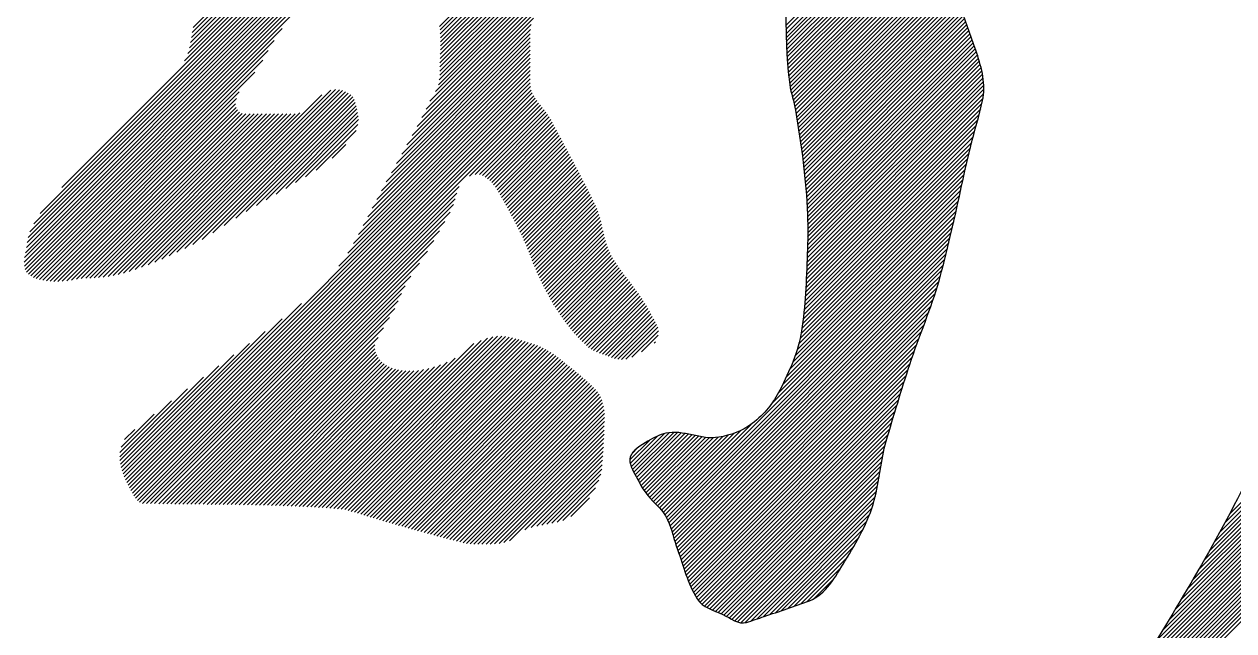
# Model space of a CAD drawing. Header units: inches. Extents: x 985 to 11353, y 526 to 2181.
# Drawn here: x 5997.981 to 6000.462, y 1167.242 to 1168.485 of the extents above; entities that cross this region are included whole.
import ezdxf

# ---------------------------------------------------------------- set-up
doc = ezdxf.new("R2010")
doc.units = ezdxf.units.IN
doc.header["$MEASUREMENT"] = 0
doc.layers.add('CABLE ROUTE FOR TOTAL PLANE-EMBED 2_DWG$0$SILICAGEL BORDER', color=7, linetype='Continuous')
doc.layers.add('ONDOCS', color=7, linetype='Continuous', lineweight=0)

# ---------------------------------------------------------------- blocks, each defined once
blk = doc.blocks.new('240A1')
at = {"layer": 'ONDOCS', "color": 7, "linetype": 'Continuous', "lineweight": -3, "ltscale": 100}
for p, q in [((1046103.0784, 286300.2207), (1046103.3823, 286300.5246)), ((1046103.0756, 286300.2045), (1046103.3823, 286300.5112)), ((1046103.0766, 286300.2099), (1046103.3823, 286300.5156)), ((1046103.0775, 286300.2154), (1046103.3823, 286300.5201)), ((1046103.069, 286300.1844), (1046103.3823, 286300.4978)), ((1046103.0726, 286300.1926), (1046103.3823, 286300.5023)), ((1046103.0744, 286300.1988), (1046103.3823, 286300.5067)), ((1046102.9043, 286300.0063), (1046103.3824, 286300.4845)), ((1046102.9112, 286300.0177), (1046103.3824, 286300.4889)), ((1046102.9348, 286300.0459), (1046103.3824, 286300.4934)), ((1046102.8971, 286299.9858), (1046103.3825, 286300.4712)), ((1046102.8981, 286299.9912), (1046103.3825, 286300.4756)), ((1046102.9, 286299.9976), (1046103.3824, 286300.4801)), ((1046102.8941, 286299.9694), (1046103.3827, 286300.458)), ((1046102.895, 286299.9747), (1046103.3827, 286300.4624)), ((1046102.8961, 286299.9803), (1046103.3826, 286300.4668)), ((1046103.3479, 286300.222), (1046103.5661, 286300.4403)), ((1046103.3485, 286300.2182), (1046103.5666, 286300.4363)), ((1046103.3488, 286300.214), (1046103.5665, 286300.4317)), ((1046103.3489, 286300.2097), (1046103.5651, 286300.4259)), ((1046103.349, 286300.2053), (1046103.5625, 286300.4188)), ((1046103.349, 286300.2008), (1046103.5596, 286300.4114)), ((1046103.3488, 286300.1917), (1046103.553, 286300.3959)), ((1046103.3489, 286300.1963), (1046103.5565, 286300.4038)), ((1046103.7268, 286300.2229), (1046103.905, 286300.4012)), ((1046103.7268, 286300.2185), (1046103.9054, 286300.3971)), ((1046103.7269, 286300.2141), (1046103.9057, 286300.3929)), ((1046103.3484, 286300.1823), (1046103.5448, 286300.3787)), ((1046103.3486, 286300.187), (1046103.5492, 286300.3876)), ((1046103.727, 286300.2097), (1046103.9061, 286300.3888)), ((1046103.7271, 286300.2054), (1046103.9064, 286300.3847)), ((1046103.7273, 286300.2011), (1046103.9067, 286300.3805)), ((1046103.3483, 286300.1778), (1046103.5397, 286300.3692)), ((1046103.7275, 286300.1968), (1046103.9071, 286300.3764)), ((1046103.7277, 286300.1926), (1046103.9074, 286300.3723)), ((1046103.7279, 286300.1883), (1046103.9078, 286300.3682)), ((1046103.3483, 286300.1733), (1046103.5337, 286300.3587)), ((1046103.7282, 286300.1842), (1046103.9081, 286300.364)), ((1046103.7285, 286300.18), (1046103.9084, 286300.3599)), ((1046103.7289, 286300.1759), (1046103.9088, 286300.3558)), ((1046103.7293, 286300.1718), (1046103.9091, 286300.3517)), ((1046103.3481, 286300.1687), (1046103.5269, 286300.3475)), ((1046103.7297, 286300.1678), (1046103.9095, 286300.3475)), ((1046103.7302, 286300.1638), (1046103.9098, 286300.3434)), ((1046103.7307, 286300.1598), (1046103.9102, 286300.3393)), ((1046103.3477, 286300.1638), (1046103.5197, 286300.3357)), ((1046103.7313, 286300.1559), (1046103.9105, 286300.3351)), ((1046103.732, 286300.1522), (1046103.9108, 286300.331)), ((1046103.7329, 286300.1486), (1046103.9112, 286300.3269)), ((1046102.8937, 286299.9645), (1046103.2509, 286300.3217)), ((1046103.3467, 286300.1583), (1046103.5118, 286300.3234)), ((1046103.7339, 286300.1451), (1046103.9115, 286300.3228)), ((1046103.7348, 286300.1416), (1046103.9119, 286300.3186)), ((1046103.7357, 286300.138), (1046103.9122, 286300.3145)), ((1046102.8939, 286299.9602), (1046103.2341, 286300.3004)), ((1046103.3437, 286300.1508), (1046103.5031, 286300.3102)), ((1046103.7366, 286300.1344), (1046103.9125, 286300.3104)), ((1046103.7373, 286300.1307), (1046103.9129, 286300.3063)), ((1046103.7379, 286300.1268), (1046103.9132, 286300.3021)), ((1046103.3375, 286300.1402), (1046103.4931, 286300.2957)), ((1046103.7385, 286300.123), (1046103.9136, 286300.298)), ((1046103.7392, 286300.1191), (1046103.9139, 286300.2939)), ((1046103.7398, 286300.1152), (1046103.9143, 286300.2897)), ((1046103.7404, 286300.1114), (1046103.9146, 286300.2856)), ((1046102.8947, 286299.9565), (1046103.2205, 286300.2824)), ((1046103.3333, 286300.1315), (1046103.475, 286300.2732)), ((1046103.7409, 286300.1075), (1046103.9149, 286300.2815)), ((1046103.7415, 286300.1036), (1046103.9153, 286300.2774)), ((1046103.7421, 286300.0997), (1046103.9156, 286300.2732)), ((1046102.8962, 286299.9536), (1046103.2086, 286300.266)), ((1046103.3287, 286300.1225), (1046103.4663, 286300.26)), ((1046103.7427, 286300.0958), (1046103.916, 286300.2691)), ((1046103.7432, 286300.0919), (1046103.9163, 286300.265)), ((1046103.7438, 286300.088), (1046103.9166, 286300.2609)), ((1046102.8984, 286299.9513), (1046103.1973, 286300.2502)), ((1046103.3234, 286300.1127), (1046103.4612, 286300.2505)), ((1046103.7443, 286300.084), (1046103.917, 286300.2567)), ((1046103.7448, 286300.0801), (1046103.9173, 286300.2526)), ((1046103.7453, 286300.0761), (1046103.9177, 286300.2485)), ((1046102.9009, 286299.9493), (1046103.1863, 286300.2348)), ((1046103.3179, 286300.1027), (1046103.4558, 286300.2406)), ((1046103.7458, 286300.0721), (1046103.918, 286300.2443)), ((1046103.7463, 286300.0681), (1046103.9188, 286300.2406)), ((1046103.7467, 286300.0641), (1046103.9199, 286300.2373)), ((1046103.7472, 286300.0601), (1046103.9211, 286300.234)), ((1046102.9038, 286299.9477), (1046103.1759, 286300.2199)), ((1046103.3066, 286300.0825), (1046103.4482, 286300.2241)), ((1046103.3123, 286300.0926), (1046103.4508, 286300.2312)), ((1046103.7476, 286300.056), (1046103.9222, 286300.2307)), ((1046103.748, 286300.052), (1046103.9234, 286300.2274)), ((1046103.7483, 286300.0479), (1046103.9245, 286300.2241)), ((1046103.7487, 286300.0437), (1046103.9257, 286300.2207)), ((1046104.1956, 286299.6593), (1046104.7582, 286300.2219)), ((1046104.2011, 286299.6693), (1046104.7539, 286300.222)), ((1046104.2064, 286299.679), (1046104.7496, 286300.2221)), ((1046104.2116, 286299.6886), (1046104.7452, 286300.2223)), ((1046102.907, 286299.9465), (1046103.167, 286300.2065)), ((1046103.2897, 286300.0522), (1046103.4472, 286300.2096)), ((1046103.2953, 286300.0622), (1046103.4472, 286300.2141)), ((1046103.3009, 286300.0723), (1046103.4473, 286300.2187)), ((1046103.749, 286300.0396), (1046103.9268, 286300.2174)), ((1046103.7493, 286300.0354), (1046103.928, 286300.2141)), ((1046103.7496, 286300.0312), (1046103.9291, 286300.2108)), ((1046103.7498, 286300.027), (1046103.9303, 286300.2075)), ((1046102.9105, 286299.9455), (1046103.1607, 286300.1958)), ((1046103.2744, 286300.0234), (1046103.4472, 286300.1962)), ((1046103.2793, 286300.0328), (1046103.4472, 286300.2007)), ((1046103.2844, 286300.0424), (1046103.4472, 286300.2052)), ((1046103.75, 286300.0227), (1046103.9315, 286300.2042)), ((1046103.7502, 286300.0184), (1046103.9326, 286300.2008)), ((1046103.7503, 286300.0141), (1046103.9338, 286300.1975)), ((1046103.7504, 286300.0097), (1046103.9349, 286300.1942)), ((1046102.9141, 286299.9447), (1046103.1548, 286300.1853)), ((1046103.2592, 286299.9948), (1046103.4472, 286300.1828)), ((1046103.2644, 286300.0045), (1046103.4472, 286300.1873)), ((1046103.2694, 286300.014), (1046103.4472, 286300.1918)), ((1046103.7505, 286300.0053), (1046103.9361, 286300.1909)), ((1046103.7505, 286299.992), (1046103.9392, 286300.1806)), ((1046103.7506, 286300.0009), (1046103.9372, 286300.1875)), ((1046103.7506, 286299.9964), (1046103.9382, 286300.1841)), ((1046102.918, 286299.9441), (1046103.1459, 286300.172)), ((1046103.2379, 286299.9601), (1046103.4472, 286300.1694)), ((1046103.2477, 286299.9744), (1046103.4472, 286300.1739)), ((1046103.2537, 286299.9849), (1046103.4472, 286300.1783)), ((1046103.7501, 286299.9737), (1046103.9423, 286300.1659)), ((1046103.7503, 286299.9783), (1046103.9417, 286300.1697)), ((1046103.7504, 286299.9829), (1046103.941, 286300.1735)), ((1046103.7505, 286299.9874), (1046103.9401, 286300.1771)), ((1046103.0059, 286299.7236), (1046103.4472, 286300.1649)), ((1046103.0074, 286299.7207), (1046103.4472, 286300.1605)), ((1046103.009, 286299.7178), (1046103.4474, 286300.1562)), ((1046103.0524, 286299.9713), (1046103.2343, 286300.1531)), ((1046103.0608, 286299.9752), (1046103.2384, 286300.1528)), ((1046103.7496, 286299.9598), (1046103.9432, 286300.1534)), ((1046103.7498, 286299.9644), (1046103.9431, 286300.1577)), ((1046103.75, 286299.9691), (1046103.9428, 286300.1619)), ((1046102.922, 286299.9437), (1046103.129, 286300.1506)), ((1046102.9263, 286299.9434), (1046103.1259, 286300.1431)), ((1046103.0105, 286299.7148), (1046103.4482, 286300.1525)), ((1046103.012, 286299.7119), (1046103.4494, 286300.1493)), ((1046103.0136, 286299.7091), (1046103.4509, 286300.1463)), ((1046103.0154, 286299.7064), (1046103.4526, 286300.1435)), ((1046103.0175, 286299.704), (1046103.4544, 286300.1409)), ((1046103.0367, 286299.9645), (1046103.2193, 286300.1471)), ((1046103.0444, 286299.9677), (1046103.2289, 286300.1522)), ((1046103.0693, 286299.9793), (1046103.242, 286300.1519)), ((1046103.0782, 286299.9837), (1046103.2452, 286300.1507)), ((1046103.0882, 286299.9891), (1046103.2482, 286300.1492)), ((1046103.0999, 286299.9964), (1046103.2508, 286300.1473)), ((1046103.1125, 286300.0046), (1046103.253, 286300.1451)), ((1046103.125, 286300.0125), (1046103.2547, 286300.1423)), ((1046103.7492, 286299.9504), (1046103.9423, 286300.1435)), ((1046103.7494, 286299.9551), (1046103.943, 286300.1487)), ((1046102.9307, 286299.9434), (1046103.1248, 286300.1375)), ((1046102.9354, 286299.9437), (1046103.1254, 286300.1336)), ((1046102.9403, 286299.9441), (1046103.127, 286300.1307)), ((1046102.9455, 286299.9448), (1046103.1292, 286300.1285)), ((1046102.9509, 286299.9457), (1046103.1322, 286300.127)), ((1046102.9562, 286299.9465), (1046103.1362, 286300.1266)), ((1046102.961, 286299.9469), (1046103.1407, 286300.1266)), ((1046102.9655, 286299.9469), (1046103.1452, 286300.1266)), ((1046102.9701, 286299.9471), (1046103.1496, 286300.1266)), ((1046102.975, 286299.9475), (1046103.1541, 286300.1266)), ((1046102.9801, 286299.9481), (1046103.1586, 286300.1266)), ((1046102.9854, 286299.9489), (1046103.163, 286300.1266)), ((1046102.9909, 286299.9499), (1046103.1675, 286300.1266)), ((1046102.9965, 286299.9511), (1046103.172, 286300.1266)), ((1046103.0024, 286299.9525), (1046103.1765, 286300.1266)), ((1046103.0086, 286299.9542), (1046103.1809, 286300.1266)), ((1046103.0151, 286299.9563), (1046103.1854, 286300.1266)), ((1046103.02, 286299.702), (1046103.4563, 286300.1383)), ((1046103.0221, 286299.9588), (1046103.1899, 286300.1266)), ((1046103.0292, 286299.9615), (1046103.1952, 286300.1275)), ((1046103.1365, 286300.0196), (1046103.2558, 286300.1389)), ((1046103.1476, 286300.0263), (1046103.2568, 286300.1354)), ((1046103.1584, 286300.0326), (1046103.2576, 286300.1318)), ((1046103.1691, 286300.0388), (1046103.2584, 286300.1281)), ((1046103.3808, 286300.0584), (1046103.4583, 286300.1358)), ((1046103.387, 286300.0601), (1046103.4603, 286300.1333)), ((1046103.3915, 286300.0601), (1046103.4623, 286300.1309)), ((1046103.395, 286300.0591), (1046103.4642, 286300.1284)), ((1046103.7487, 286299.941), (1046103.9397, 286300.132)), ((1046103.7489, 286299.9457), (1046103.9411, 286300.1379)), ((1046103.1798, 286300.045), (1046103.2591, 286300.1243)), ((1046103.1905, 286300.0513), (1046103.2595, 286300.1203)), ((1046103.2015, 286300.0578), (1046103.2587, 286300.115)), ((1046103.3978, 286300.0574), (1046103.4661, 286300.1258)), ((1046103.4004, 286300.0556), (1046103.4679, 286300.1231)), ((1046103.4028, 286300.0535), (1046103.4695, 286300.1203)), ((1046103.405, 286300.0513), (1046103.4711, 286300.1173)), ((1046103.4071, 286300.0489), (1046103.4727, 286300.1144)), ((1046103.7479, 286299.9268), (1046103.9348, 286300.1136)), ((1046103.7482, 286299.9315), (1046103.9365, 286300.1198)), ((1046103.7485, 286299.9363), (1046103.9381, 286300.1259)), ((1046103.213, 286300.0648), (1046103.2566, 286300.1084)), ((1046103.409, 286300.0463), (1046103.4742, 286300.1115)), ((1046103.4108, 286300.0436), (1046103.4758, 286300.1086)), ((1046103.4125, 286300.0409), (1046103.4773, 286300.1057)), ((1046103.4142, 286300.0381), (1046103.4789, 286300.1028)), ((1046103.4158, 286300.0352), (1046103.4805, 286300.0999)), ((1046103.7472, 286299.9171), (1046103.9314, 286300.1013)), ((1046103.7476, 286299.922), (1046103.9331, 286300.1075)), ((1046103.2305, 286300.0779), (1046103.2456, 286300.093)), ((1046103.4174, 286300.0323), (1046103.482, 286300.097)), ((1046103.419, 286300.0295), (1046103.4836, 286300.0941)), ((1046103.4206, 286300.0266), (1046103.4851, 286300.0912)), ((1046103.4221, 286300.0237), (1046103.4867, 286300.0882)), ((1046103.7462, 286299.9072), (1046103.9284, 286300.0894)), ((1046103.7468, 286299.9122), (1046103.9299, 286300.0953)), ((1046103.4237, 286300.0208), (1046103.4882, 286300.0853)), ((1046103.4253, 286300.0179), (1046103.4898, 286300.0824)), ((1046103.4268, 286300.015), (1046103.4913, 286300.0795)), ((1046103.4284, 286300.0121), (1046103.4929, 286300.0766)), ((1046103.4299, 286300.0091), (1046103.4944, 286300.0736)), ((1046103.745, 286299.897), (1046103.9257, 286300.0777)), ((1046103.7456, 286299.9021), (1046103.927, 286300.0835)), ((1046103.4314, 286300.0062), (1046103.496, 286300.0707)), ((1046103.4329, 286300.0032), (1046103.4975, 286300.0678)), ((1046103.4344, 286300.0003), (1046103.499, 286300.0648)), ((1046103.4359, 286299.9973), (1046103.5006, 286300.0619)), ((1046103.7422, 286299.8809), (1046103.9217, 286300.0603)), ((1046103.7433, 286299.8865), (1046103.923, 286300.0661)), ((1046103.7442, 286299.8918), (1046103.9243, 286300.0719)), ((1046103.0232, 286299.7008), (1046103.3695, 286300.047)), ((1046103.4374, 286299.9943), (1046103.5021, 286300.059)), ((1046103.4389, 286299.9913), (1046103.5036, 286300.056)), ((1046103.4402, 286299.9882), (1046103.5051, 286300.0531)), ((1046103.4416, 286299.9851), (1046103.5067, 286300.0501)), ((1046103.4429, 286299.9819), (1046103.5082, 286300.0472)), ((1046103.739, 286299.8687), (1046103.9191, 286300.0488)), ((1046103.7408, 286299.875), (1046103.9204, 286300.0546)), ((1046103.0274, 286299.7005), (1046103.3668, 286300.0398)), ((1046103.032, 286299.7006), (1046103.365, 286300.0336)), ((1046103.4442, 286299.9787), (1046103.5097, 286300.0442)), ((1046103.4455, 286299.9755), (1046103.5112, 286300.0412)), ((1046103.4467, 286299.9723), (1046103.5127, 286300.0383)), ((1046103.448, 286299.9691), (1046103.5142, 286300.0353)), ((1046103.7342, 286299.855), (1046103.9166, 286300.0374)), ((1046103.7368, 286299.8621), (1046103.9179, 286300.0431)), ((1046103.0364, 286299.7005), (1046103.3632, 286300.0273)), ((1046103.4492, 286299.9659), (1046103.5157, 286300.0323)), ((1046103.4505, 286299.9627), (1046103.5172, 286300.0294)), ((1046103.4518, 286299.9595), (1046103.5186, 286300.0264)), ((1046103.4531, 286299.9563), (1046103.52, 286300.0232)), ((1046103.7273, 286299.8392), (1046103.9141, 286300.0259)), ((1046103.731, 286299.8473), (1046103.9153, 286300.0316)), ((1046103.0408, 286299.7004), (1046103.3595, 286300.0191)), ((1046103.0452, 286299.7004), (1046103.3537, 286300.0089)), ((1046103.4544, 286299.9532), (1046103.5212, 286300.02)), ((1046103.4558, 286299.9501), (1046103.5223, 286300.0166)), ((1046103.4573, 286299.9471), (1046103.5233, 286300.0131)), ((1046103.4587, 286299.9441), (1046103.5242, 286300.0096)), ((1046103.7104, 286299.8088), (1046103.9102, 286300.0086)), ((1046103.7182, 286299.8211), (1046103.9115, 286300.0144)), ((1046103.7231, 286299.8304), (1046103.9128, 286300.0201)), ((1046103.0496, 286299.7003), (1046103.3478, 286299.9986)), ((1046103.4602, 286299.9411), (1046103.5251, 286300.006)), ((1046103.4617, 286299.9381), (1046103.5259, 286300.0023)), ((1046103.4632, 286299.9351), (1046103.5267, 286299.9987)), ((1046103.4647, 286299.9322), (1046103.5275, 286299.995)), ((1046103.5943, 286299.6883), (1046103.9089, 286300.0028)), ((1046103.596, 286299.6855), (1046103.9076, 286299.997)), ((1046103.054, 286299.7002), (1046103.3417, 286299.9879)), ((1046103.4662, 286299.9293), (1046103.5284, 286299.9914)), ((1046103.4678, 286299.9264), (1046103.5293, 286299.9879)), ((1046103.4694, 286299.9235), (1046103.5304, 286299.9844)), ((1046103.4711, 286299.9207), (1046103.5315, 286299.9811)), ((1046103.5975, 286299.6825), (1046103.9062, 286299.9912)), ((1046103.5988, 286299.6794), (1046103.9048, 286299.9854)), ((1046103.0584, 286299.7001), (1046103.3348, 286299.9766)), ((1046103.4727, 286299.9179), (1046103.5327, 286299.9779)), ((1046103.4744, 286299.9151), (1046103.5341, 286299.9748)), ((1046103.4761, 286299.9124), (1046103.5356, 286299.9718)), ((1046103.4779, 286299.9097), (1046103.5372, 286299.969)), ((1046103.6, 286299.6761), (1046103.9034, 286299.9795)), ((1046103.6012, 286299.6728), (1046103.9019, 286299.9735)), ((1046103.6023, 286299.6694), (1046103.9004, 286299.9676)), ((1046103.0628, 286299.7001), (1046103.326, 286299.9634)), ((1046103.4797, 286299.907), (1046103.5389, 286299.9662)), ((1046103.4815, 286299.9043), (1046103.5407, 286299.9635)), ((1046103.4834, 286299.9017), (1046103.5425, 286299.9608)), ((1046103.4853, 286299.8992), (1046103.5443, 286299.9582)), ((1046103.4872, 286299.8966), (1046103.5462, 286299.9556)), ((1046103.6033, 286299.666), (1046103.8989, 286299.9616)), ((1046103.6043, 286299.6625), (1046103.8973, 286299.9555)), ((1046103.0672, 286299.7), (1046103.3164, 286299.9492)), ((1046103.4892, 286299.8941), (1046103.5481, 286299.953)), ((1046103.4912, 286299.8917), (1046103.55, 286299.9505)), ((1046103.4932, 286299.8892), (1046103.552, 286299.948)), ((1046103.4953, 286299.8868), (1046103.5539, 286299.9454)), ((1046103.4974, 286299.8845), (1046103.5559, 286299.9429)), ((1046103.6054, 286299.6591), (1046103.8956, 286299.9494)), ((1046103.6064, 286299.6557), (1046103.8939, 286299.9432)), ((1046103.0716, 286299.7), (1046103.3102, 286299.9386)), ((1046103.076, 286299.6999), (1046103.3063, 286299.9302)), ((1046103.4996, 286299.8822), (1046103.5578, 286299.9404)), ((1046103.5018, 286299.8799), (1046103.5597, 286299.9378)), ((1046103.504, 286299.8777), (1046103.5616, 286299.9353)), ((1046103.5063, 286299.8755), (1046103.5635, 286299.9327)), ((1046103.5086, 286299.8733), (1046103.5654, 286299.9301)), ((1046103.6075, 286299.6523), (1046103.892, 286299.9368)), ((1046103.6087, 286299.649), (1046103.89, 286299.9303)), ((1046103.0045, 286299.7267), (1046103.1969, 286299.9192)), ((1046103.0804, 286299.6999), (1046103.3028, 286299.9222)), ((1046103.511, 286299.8712), (1046103.5672, 286299.9274)), ((1046103.5136, 286299.8693), (1046103.569, 286299.9247)), ((1046103.5164, 286299.8677), (1046103.5707, 286299.922)), ((1046103.5195, 286299.8664), (1046103.5724, 286299.9193)), ((1046103.5228, 286299.8651), (1046103.5741, 286299.9165)), ((1046103.6098, 286299.6457), (1046103.8878, 286299.9236)), ((1046103.611, 286299.6423), (1046103.8854, 286299.9168)), ((1046103.0032, 286299.7299), (1046103.1758, 286299.9024)), ((1046103.0848, 286299.6998), (1046103.2989, 286299.9139)), ((1046103.0893, 286299.6998), (1046103.2934, 286299.9039)), ((1046103.526, 286299.8639), (1046103.5758, 286299.9137)), ((1046103.5293, 286299.8627), (1046103.5774, 286299.9109)), ((1046103.5325, 286299.8615), (1046103.5791, 286299.908)), ((1046103.5359, 286299.8603), (1046103.5806, 286299.9051)), ((1046103.5393, 286299.8593), (1046103.5822, 286299.9022)), ((1046103.6121, 286299.639), (1046103.8829, 286299.9099)), ((1046103.6132, 286299.6356), (1046103.8804, 286299.9028)), ((1046103.002, 286299.7331), (1046103.1574, 286299.8886)), ((1046103.0937, 286299.6997), (1046103.2868, 286299.8928)), ((1046103.5429, 286299.8585), (1046103.5837, 286299.8993)), ((1046103.547, 286299.858), (1046103.5852, 286299.8963)), ((1046103.5517, 286299.8583), (1046103.5865, 286299.8932)), ((1046103.5584, 286299.8605), (1046103.5873, 286299.8894)), ((1046103.6143, 286299.6323), (1046103.8777, 286299.8957)), ((1046103.6154, 286299.6289), (1046103.8751, 286299.8886)), ((1046103.0009, 286299.7365), (1046103.14, 286299.8757)), ((1046103.0981, 286299.6997), (1046103.2807, 286299.8822)), ((1046103.2071, 286299.6969), (1046103.3855, 286299.8754)), ((1046103.2113, 286299.6967), (1046103.3935, 286299.8788)), ((1046103.2155, 286299.6964), (1046103.4003, 286299.8812)), ((1046103.2197, 286299.6962), (1046103.4063, 286299.8827)), ((1046103.2239, 286299.6959), (1046103.4115, 286299.8834)), ((1046103.2281, 286299.6956), (1046103.4161, 286299.8836)), ((1046103.2322, 286299.6953), (1046103.4202, 286299.8833)), ((1046103.2364, 286299.6949), (1046103.4241, 286299.8826)), ((1046103.2405, 286299.6946), (1046103.4277, 286299.8818)), ((1046103.2443, 286299.694), (1046103.4312, 286299.8808)), ((1046103.2479, 286299.6931), (1046103.4346, 286299.8798)), ((1046103.2514, 286299.6921), (1046103.4381, 286299.8788)), ((1046103.2549, 286299.6911), (1046103.4415, 286299.8778)), ((1046103.2583, 286299.6901), (1046103.445, 286299.8767)), ((1046103.2618, 286299.689), (1046103.4484, 286299.8757)), ((1046103.5688, 286299.8664), (1046103.5871, 286299.8848)), ((1046103.5828, 286299.876), (1046103.5842, 286299.8775)), ((1046103.6166, 286299.6256), (1046103.8724, 286299.8814)), ((1046104.184, 286299.6387), (1046104.4207, 286299.8754)), ((1046104.1899, 286299.6491), (1046104.4289, 286299.8881)), ((1046102.9999, 286299.74), (1046103.1231, 286299.8632)), ((1046103.1025, 286299.6996), (1046103.2771, 286299.8742)), ((1046103.107, 286299.6996), (1046103.2771, 286299.8697)), ((1046103.1114, 286299.6995), (1046103.278, 286299.8662)), ((1046103.1158, 286299.6995), (1046103.2793, 286299.863)), ((1046103.2652, 286299.688), (1046103.4517, 286299.8745)), ((1046103.2686, 286299.687), (1046103.455, 286299.8733)), ((1046103.2721, 286299.6859), (1046103.4582, 286299.872)), ((1046103.2755, 286299.6849), (1046103.4612, 286299.8706)), ((1046103.2789, 286299.6839), (1046103.4641, 286299.8691)), ((1046103.2824, 286299.6828), (1046103.4669, 286299.8674)), ((1046103.2858, 286299.6818), (1046103.4697, 286299.8657)), ((1046103.2893, 286299.6808), (1046103.4724, 286299.8639)), ((1046103.2928, 286299.6798), (1046103.475, 286299.862)), ((1046103.6177, 286299.6223), (1046103.8698, 286299.8744)), ((1046103.619, 286299.6191), (1046103.8673, 286299.8674)), ((1046104.1779, 286299.6281), (1046104.4127, 286299.8629)), ((1046102.9991, 286299.7436), (1046103.1065, 286299.851)), ((1046103.1202, 286299.6994), (1046103.2809, 286299.8601)), ((1046103.1246, 286299.6994), (1046103.2828, 286299.8575)), ((1046103.129, 286299.6993), (1046103.285, 286299.8552)), ((1046103.1334, 286299.6992), (1046103.2874, 286299.8532)), ((1046103.1378, 286299.6992), (1046103.2901, 286299.8514)), ((1046103.1422, 286299.6991), (1046103.293, 286299.8499)), ((1046103.1466, 286299.699), (1046103.2961, 286299.8485)), ((1046103.19, 286299.6977), (1046103.3423, 286299.85)), ((1046103.1943, 286299.6975), (1046103.349, 286299.8522)), ((1046103.1986, 286299.6973), (1046103.3564, 286299.8552)), ((1046103.2028, 286299.6971), (1046103.3651, 286299.8594)), ((1046103.2962, 286299.6788), (1046103.4776, 286299.8602)), ((1046103.2997, 286299.6778), (1046103.4801, 286299.8582)), ((1046103.3032, 286299.6768), (1046103.4826, 286299.8563)), ((1046103.3066, 286299.6758), (1046103.4851, 286299.8543)), ((1046103.3101, 286299.6748), (1046103.4876, 286299.8523)), ((1046103.3136, 286299.6738), (1046103.4901, 286299.8503)), ((1046103.6202, 286299.6158), (1046103.8648, 286299.8605)), ((1046103.6215, 286299.6127), (1046103.8626, 286299.8537)), ((1046104.1717, 286299.6174), (1046104.4049, 286299.8506)), ((1046102.9985, 286299.7475), (1046103.0897, 286299.8387)), ((1046103.151, 286299.6989), (1046103.2996, 286299.8475)), ((1046103.1554, 286299.6988), (1046103.3032, 286299.8467)), ((1046103.1597, 286299.6987), (1046103.3071, 286299.8461)), ((1046103.1641, 286299.6986), (1046103.3112, 286299.8457)), ((1046103.1684, 286299.6985), (1046103.3155, 286299.8455)), ((1046103.1728, 286299.6984), (1046103.32, 286299.8456)), ((1046103.1771, 286299.6982), (1046103.325, 286299.8461)), ((1046103.1814, 286299.6981), (1046103.3304, 286299.847)), ((1046103.1857, 286299.6979), (1046103.3361, 286299.8483)), ((1046103.3171, 286299.6728), (1046103.4925, 286299.8483)), ((1046103.3206, 286299.6719), (1046103.495, 286299.8463)), ((1046103.324, 286299.6709), (1046103.4975, 286299.8443)), ((1046103.3275, 286299.6699), (1046103.4999, 286299.8423)), ((1046103.331, 286299.6689), (1046103.5023, 286299.8402)), ((1046103.3346, 286299.668), (1046103.5047, 286299.8381)), ((1046103.3381, 286299.667), (1046103.5071, 286299.8361)), ((1046103.6229, 286299.6096), (1046103.8604, 286299.8471)), ((1046103.6243, 286299.6065), (1046103.8583, 286299.8405)), ((1046104.1653, 286299.6066), (1046104.3975, 286299.8388)), ((1046102.9982, 286299.7517), (1046103.0725, 286299.826)), ((1046103.3416, 286299.6661), (1046103.5095, 286299.8339)), ((1046103.3451, 286299.6651), (1046103.5118, 286299.8318)), ((1046103.3486, 286299.6642), (1046103.5141, 286299.8297)), ((1046103.3522, 286299.6633), (1046103.5164, 286299.8275)), ((1046103.3557, 286299.6623), (1046103.5186, 286299.8252)), ((1046103.3593, 286299.6614), (1046103.5206, 286299.8227)), ((1046103.6258, 286299.6035), (1046103.8562, 286299.8339)), ((1046103.6273, 286299.6006), (1046103.8541, 286299.8274)), ((1046104.1588, 286299.5956), (1046104.3906, 286299.8274)), ((1046102.9985, 286299.7565), (1046103.0547, 286299.8127)), ((1046103.3628, 286299.6605), (1046103.5224, 286299.8201)), ((1046103.3664, 286299.6596), (1046103.524, 286299.8172)), ((1046103.37, 286299.6587), (1046103.5253, 286299.8141)), ((1046103.3736, 286299.6578), (1046103.5263, 286299.8106)), ((1046103.629, 286299.5978), (1046103.8521, 286299.8209)), ((1046103.6307, 286299.5951), (1046103.8501, 286299.8144)), ((1046104.1521, 286299.5845), (1046104.3843, 286299.8166)), ((1046102.9999, 286299.7623), (1046103.0359, 286299.7984)), ((1046103.3773, 286299.6571), (1046103.5272, 286299.807)), ((1046103.3813, 286299.6566), (1046103.5278, 286299.8031)), ((1046103.3855, 286299.6563), (1046103.5282, 286299.799)), ((1046103.6327, 286299.5926), (1046103.8481, 286299.808)), ((1046103.6351, 286299.5905), (1046103.8462, 286299.8016)), ((1046104.1383, 286299.5617), (1046104.3722, 286299.7956)), ((1046104.1453, 286299.5732), (1046104.3782, 286299.8061)), ((1046103.3898, 286299.6562), (1046103.5283, 286299.7947)), ((1046103.3943, 286299.6563), (1046103.5283, 286299.7902)), ((1046103.3989, 286299.6564), (1046103.5281, 286299.7856)), ((1046103.5925, 286299.6909), (1046103.6887, 286299.7871)), ((1046103.6376, 286299.5886), (1046103.8442, 286299.7952)), ((1046103.6404, 286299.5869), (1046103.8423, 286299.7888)), ((1046103.6434, 286299.5854), (1046103.8404, 286299.7824)), ((1046104.1311, 286299.5501), (1046104.3661, 286299.7851)), ((1046103.0036, 286299.7705), (1046103.0146, 286299.7815)), ((1046103.4034, 286299.6564), (1046103.528, 286299.7809)), ((1046103.4081, 286299.6566), (1046103.5278, 286299.7763)), ((1046103.413, 286299.6571), (1046103.5276, 286299.7716)), ((1046103.556, 286299.7483), (1046103.5774, 286299.7696)), ((1046103.5565, 286299.7443), (1046103.5867, 286299.7745)), ((1046103.5576, 286299.7409), (1046103.5936, 286299.7769)), ((1046103.5589, 286299.7378), (1046103.5992, 286299.778)), ((1046103.5604, 286299.7348), (1046103.604, 286299.7784)), ((1046103.562, 286299.7319), (1046103.6083, 286299.7782)), ((1046103.5635, 286299.729), (1046103.6123, 286299.7778)), ((1046103.5651, 286299.7261), (1046103.6162, 286299.7772)), ((1046103.5667, 286299.7232), (1046103.62, 286299.7765)), ((1046103.5683, 286299.7203), (1046103.6237, 286299.7757)), ((1046103.57, 286299.7175), (1046103.6274, 286299.7749)), ((1046103.5717, 286299.7148), (1046103.6311, 286299.7742)), ((1046103.5735, 286299.7122), (1046103.6349, 286299.7735)), ((1046103.5755, 286299.7097), (1046103.6388, 286299.7729)), ((1046103.5776, 286299.7073), (1046103.6428, 286299.7725)), ((1046103.5797, 286299.705), (1046103.6472, 286299.7724)), ((1046103.5819, 286299.7027), (1046103.6521, 286299.7728)), ((1046103.5841, 286299.7004), (1046103.6576, 286299.7738)), ((1046103.5863, 286299.6981), (1046103.6634, 286299.7753)), ((1046103.5884, 286299.6958), (1046103.6699, 286299.7773)), ((1046103.5905, 286299.6934), (1046103.6775, 286299.7804)), ((1046103.6465, 286299.584), (1046103.8385, 286299.7761)), ((1046103.6497, 286299.5827), (1046103.8367, 286299.7698)), ((1046104.1238, 286299.5383), (1046104.3601, 286299.7746)), ((1046103.4184, 286299.658), (1046103.5273, 286299.7669)), ((1046103.4246, 286299.6597), (1046103.5271, 286299.7622)), ((1046103.4411, 286299.6718), (1046103.5268, 286299.7575)), ((1046103.5582, 286299.7549), (1046103.5649, 286299.7617)), ((1046103.6528, 286299.5814), (1046103.835, 286299.7636)), ((1046103.656, 286299.5801), (1046103.8336, 286299.7577)), ((1046104.1163, 286299.5263), (1046104.354, 286299.764)), ((1046103.4483, 286299.6744), (1046103.5265, 286299.7527)), ((1046103.4542, 286299.6759), (1046103.5262, 286299.7479)), ((1046103.4598, 286299.677), (1046103.5258, 286299.7431)), ((1046103.659, 286299.5787), (1046103.8325, 286299.7521)), ((1046103.6619, 286299.5771), (1046103.8315, 286299.7467)), ((1046104.1008, 286299.5018), (1046104.3419, 286299.743)), ((1046104.1086, 286299.5142), (1046104.348, 286299.7535)), ((1046103.4652, 286299.678), (1046103.5254, 286299.7381)), ((1046103.4707, 286299.679), (1046103.5245, 286299.7328)), ((1046103.6648, 286299.5755), (1046103.8306, 286299.7413)), ((1046103.6677, 286299.574), (1046103.8297, 286299.736)), ((1046103.6707, 286299.5725), (1046103.8289, 286299.7307)), ((1046104.0927, 286299.4893), (1046104.3359, 286299.7325)), ((1046103.4764, 286299.6803), (1046103.5223, 286299.7261)), ((1046103.4829, 286299.6822), (1046103.5184, 286299.7178)), ((1046103.6739, 286299.5712), (1046103.828, 286299.7253)), ((1046103.6775, 286299.5703), (1046103.827, 286299.7199)), ((1046104.0845, 286299.4766), (1046104.3299, 286299.722)), ((1046103.4916, 286299.6865), (1046103.5121, 286299.707)), ((1046103.6819, 286299.5703), (1046103.8259, 286299.7143)), ((1046103.6882, 286299.5721), (1046103.8246, 286299.7085)), ((1046104.076, 286299.4637), (1046104.3239, 286299.7115)), ((1046103.695, 286299.5744), (1046103.823, 286299.7024)), ((1046103.7018, 286299.5768), (1046103.821, 286299.6959)), ((1046104.0585, 286299.4373), (1046104.3119, 286299.6907)), ((1046104.0674, 286299.4506), (1046104.3179, 286299.7011)), ((1046103.7086, 286299.5791), (1046103.8184, 286299.6889)), ((1046103.7153, 286299.5813), (1046103.8153, 286299.6813)), ((1046104.0496, 286299.4239), (1046104.306, 286299.6803)), ((1046103.722, 286299.5836), (1046103.8114, 286299.673)), ((1046103.7288, 286299.5859), (1046103.8067, 286299.6638)), ((1046104.0407, 286299.4105), (1046104.3001, 286299.6699)), ((1046103.7356, 286299.5883), (1046103.801, 286299.6536)), ((1046104.0318, 286299.3971), (1046104.2943, 286299.6596)), ((1046103.7426, 286299.5907), (1046103.7943, 286299.6424)), ((1046104.0139, 286299.3703), (1046104.2827, 286299.6391)), ((1046104.0229, 286299.3837), (1046104.2885, 286299.6493)), ((1046103.7496, 286299.5933), (1046103.7871, 286299.6308)), ((1046104.0049, 286299.3569), (1046104.277, 286299.6289)), ((1046103.7575, 286299.5967), (1046103.7793, 286299.6185)), ((1046103.9959, 286299.3433), (1046104.2715, 286299.6189))]:
    blk.add_line(p, q, dxfattribs=at)
for points, knots in [([(1046103.0011, 286300.8537), (1046103.0004, 286300.8616), (1046102.9997, 286300.8695), (1046102.999, 286300.8773), (1046102.9977, 286300.892), (1046103.0158, 286300.903), (1046103.0291, 286300.9096), (1046103.067, 286300.9285), (1046103.1046, 286300.9453), (1046103.1432, 286300.9613), (1046103.1768, 286300.9752), (1046103.211, 286300.9878), (1046103.2444, 286301.0022), (1046103.2824, 286301.0186), (1046103.3165, 286301.0426), (1046103.3542, 286301.0603), (1046103.375, 286301.0702), (1046103.3962, 286301.0783), (1046103.4188, 286301.084), (1046103.4287, 286301.0865), (1046103.4388, 286301.0876), (1046103.4489, 286301.0883), (1046103.4575, 286301.0889), (1046103.4662, 286301.0891), (1046103.4747, 286301.0883), (1046103.4958, 286301.0865), (1046103.5159, 286301.076), (1046103.5371, 286301.0754), (1046103.5874, 286301.0739), (1046103.6376, 286301.0742), (1046103.6878, 286301.0732), (1046103.7108, 286301.0728), (1046103.7338, 286301.0751), (1046103.7567, 286301.0711), (1046103.767, 286301.0693), (1046103.7754, 286301.0626), (1046103.7847, 286301.0582), (1046103.7949, 286301.0533), (1046103.8049, 286301.0487), (1046103.8148, 286301.0431), (1046103.8289, 286301.0351), (1046103.8391, 286301.0199), (1046103.8428, 286301.0044), (1046103.847, 286300.9872), (1046103.8504, 286300.97), (1046103.8536, 286300.9527), (1046103.8573, 286300.9326), (1046103.8627, 286300.9128), (1046103.8643, 286300.8924), (1046103.8823, 286300.6757), (1046103.9002, 286300.459), (1046103.9182, 286300.2423), (1046103.9239, 286300.2258), (1046103.9296, 286300.2093), (1046103.9354, 286300.1928), (1046103.9411, 286300.1764), (1046103.9455, 286300.158), (1046103.9418, 286300.1412), (1046103.9382, 286300.1246), (1046103.9329, 286300.1082), (1046103.9289, 286300.0916), (1046103.9172, 286300.043), (1046103.908, 286299.9936), (1046103.8945, 286299.9453), (1046103.8857, 286299.9138), (1046103.8724, 286299.8838), (1046103.8622, 286299.8527), (1046103.8531, 286299.8249), (1046103.8446, 286299.7968), (1046103.8364, 286299.7688), (1046103.8302, 286299.7477), (1046103.8293, 286299.7255), (1046103.8234, 286299.7042), (1046103.8168, 286299.6802), (1046103.8046, 286299.6591), (1046103.7912, 286299.6375), (1046103.7806, 286299.6206), (1046103.7705, 286299.6013), (1046103.7524, 286299.5944), (1046103.736, 286299.5881), (1046103.7195, 286299.5828), (1046103.7029, 286299.5772), (1046103.6964, 286299.575), (1046103.69, 286299.5726), (1046103.6835, 286299.5707), (1046103.6749, 286299.5682), (1046103.6663, 286299.5753), (1046103.6577, 286299.5793), (1046103.6473, 286299.5842), (1046103.6357, 286299.5868), (1046103.6297, 286299.5966), (1046103.6192, 286299.6138), (1046103.6147, 286299.6322), (1046103.6082, 286299.6504), (1046103.6043, 286299.6611), (1046103.6021, 286299.6722), (1046103.5974, 286299.6827), (1046103.5918, 286299.6953), (1046103.5791, 286299.7034), (1046103.5716, 286299.7149), (1046103.5684, 286299.7198), (1046103.5657, 286299.7249), (1046103.563, 286299.73), (1046103.5594, 286299.7367), (1046103.5544, 286299.7449), (1046103.5565, 286299.7515), (1046103.559, 286299.7592), (1046103.5681, 286299.7639), (1046103.5759, 286299.7688), (1046103.5823, 286299.7728), (1046103.5884, 286299.7757), (1046103.5953, 286299.7774), (1046103.6141, 286299.7819), (1046103.6343, 286299.7696), (1046103.6534, 286299.7731), (1046103.6663, 286299.7754), (1046103.6785, 286299.7793), (1046103.69, 286299.7881), (1046103.7037, 286299.7987), (1046103.7126, 286299.8102), (1046103.7201, 286299.8247), (1046103.731, 286299.8458), (1046103.7402, 286299.8665), (1046103.7438, 286299.8893), (1046103.7459, 286299.9029), (1046103.7474, 286299.9165), (1046103.7481, 286299.9302), (1046103.7497, 286299.9589), (1046103.7512, 286299.9876), (1046103.7503, 286300.0163), (1046103.749, 286300.0545), (1046103.7434, 286300.0925), (1046103.7373, 286300.1304), (1046103.7358, 286300.1399), (1046103.7322, 286300.1489), (1046103.7309, 286300.1584), (1046103.7207, 286300.2322), (1046103.7334, 286300.3082), (1046103.7244, 286300.3823), (1046103.7239, 286300.3866), (1046103.7232, 286300.3909), (1046103.7223, 286300.3952), (1046103.7199, 286300.4061), (1046103.7153, 286300.4164), (1046103.7137, 286300.4275), (1046103.7038, 286300.4946), (1046103.7004, 286300.5625), (1046103.6921, 286300.6298), (1046103.6845, 286300.6916), (1046103.6764, 286300.7533), (1046103.6663, 286300.8149), (1046103.6635, 286300.832), (1046103.6571, 286300.848), (1046103.6512, 286300.8644), (1046103.6455, 286300.8806), (1046103.6392, 286300.8954), (1046103.6276, 286300.9096), (1046103.6179, 286300.9215), (1046103.6051, 286300.9301), (1046103.591, 286300.9312), (1046103.5702, 286300.9327), (1046103.5494, 286300.9332), (1046103.5285, 286300.9333), (1046103.4955, 286300.9335), (1046103.4625, 286300.9342), (1046103.4295, 286300.9333), (1046103.4079, 286300.9327), (1046103.3864, 286300.9296), (1046103.3649, 286300.9269), (1046103.3461, 286300.9244), (1046103.3267, 286300.9232), (1046103.309, 286300.9161), (1046103.287, 286300.9073), (1046103.266, 286300.8972), (1046103.2444, 286300.8881), (1046103.2222, 286300.8787), (1046103.1999, 286300.8696), (1046103.1777, 286300.8601), (1046103.1623, 286300.8536), (1046103.1477, 286300.8456), (1046103.1325, 286300.8386), (1046103.1186, 286300.8323), (1046103.1042, 286300.8274), (1046103.0894, 286300.8235), (1046103.0719, 286300.819), (1046103.0535, 286300.8205), (1046103.0356, 286300.8214), (1046103.0297, 286300.8217), (1046103.0215, 286300.8206), (1046103.0184, 286300.8257), (1046103.0126, 286300.835), (1046103.0069, 286300.8443), (1046103.0011, 286300.8537)], [0, 0, 0, 0, 0.005244, 0.005244, 0.005244, 0.014985, 0.014985, 0.014985, 0.042608, 0.042608, 0.042608, 0.066676, 0.066676, 0.066676, 0.094074, 0.094074, 0.094074, 0.109244, 0.109244, 0.109244, 0.115958, 0.115958, 0.115958, 0.121655, 0.121655, 0.121655, 0.135715, 0.135715, 0.135715, 0.168953, 0.168953, 0.168953, 0.184153, 0.184153, 0.184153, 0.19095, 0.19095, 0.19095, 0.198382, 0.198382, 0.198382, 0.208923, 0.208923, 0.208923, 0.220562, 0.220562, 0.220562, 0.234066, 0.234066, 0.234066, 0.377937, 0.377937, 0.377937, 0.384629, 0.384629, 0.384629, 0.391276, 0.391276, 0.391276, 0.397809, 0.397809, 0.397809, 0.417007, 0.417007, 0.417007, 0.429523, 0.429523, 0.429523, 0.440737, 0.440737, 0.440737, 0.449145, 0.449145, 0.449145, 0.45861, 0.45861, 0.45861, 0.466005, 0.466005, 0.466005, 0.472697, 0.472697, 0.472697, 0.475304, 0.475304, 0.475304, 0.478781, 0.478781, 0.478781, 0.482976, 0.482976, 0.482976, 0.490375, 0.490375, 0.490375, 0.494721, 0.494721, 0.494721, 0.5, 0.5, 0.5, 0.50433, 0.50433, 0.50433, 0.509936, 0.509936, 0.509936, 0.516403, 0.516403, 0.516403, 0.521692, 0.521692, 0.521692, 0.536232, 0.536232, 0.536232, 0.546105, 0.546105, 0.546105, 0.557932, 0.557932, 0.557932, 0.575092, 0.575092, 0.575092, 0.585352, 0.585352, 0.585352, 0.60684, 0.60684, 0.60684, 0.635484, 0.635484, 0.635484, 0.642649, 0.642649, 0.642649, 0.698524, 0.698524, 0.698524, 0.70179, 0.70179, 0.70179, 0.710127, 0.710127, 0.710127, 0.760893, 0.760893, 0.760893, 0.807525, 0.807525, 0.807525, 0.820436, 0.820436, 0.820436, 0.833167, 0.833167, 0.833167, 0.843759, 0.843759, 0.843759, 0.859343, 0.859343, 0.859343, 0.884046, 0.884046, 0.884046, 0.900237, 0.900237, 0.900237, 0.914456, 0.914456, 0.914456, 0.932014, 0.932014, 0.932014, 0.950067, 0.950067, 0.950067, 0.962558, 0.962558, 0.962558, 0.973938, 0.973938, 0.973938, 0.987374, 0.987374, 0.987374, 0.991803, 0.991803, 0.991803, 1, 1, 1, 1]), ([(1046104.5206, 286300.5512), (1046104.5358, 286300.5665), (1046104.551, 286300.5817), (1046104.5662, 286300.5969), (1046104.5799, 286300.6106), (1046104.5943, 286300.623), (1046104.6095, 286300.6354), (1046104.6223, 286300.6458), (1046104.6376, 286300.6513), (1046104.6528, 286300.6571), (1046104.6612, 286300.6602), (1046104.6706, 286300.6612), (1046104.6793, 286300.6595), (1046104.6849, 286300.6583), (1046104.6909, 286300.6555), (1046104.6937, 286300.6499), (1046104.6961, 286300.6451), (1046104.6946, 286300.6401), (1046104.6937, 286300.6354), (1046104.6904, 286300.6185), (1046104.6883, 286300.6011), (1046104.6817, 286300.5849), (1046104.6706, 286300.5577), (1046104.6562, 286300.5326), (1046104.6456, 286300.5056), (1046104.6327, 286300.4727), (1046104.6199, 286300.4398), (1046104.6071, 286300.4069), (1046104.5981, 286300.3838), (1046104.5893, 286300.3605), (1046104.5807, 286300.3372), (1046104.5745, 286300.3206), (1046104.5758, 286300.3017), (1046104.5783, 286300.2843), (1046104.5802, 286300.2708), (1046104.5839, 286300.2572), (1046104.5927, 286300.2458), (1046104.5964, 286300.2411), (1046104.6009, 286300.2379), (1046104.6047, 286300.2338), (1046104.6082, 286300.2301), (1046104.6092, 286300.2235), (1046104.6143, 286300.2218), (1046104.6352, 286300.2146), (1046104.656, 286300.2246), (1046104.6769, 286300.2242), (1046104.737, 286300.2229), (1046104.7971, 286300.2202), (1046104.8573, 286300.2194), (1046104.8885, 286300.2189), (1046104.9201, 286300.2135), (1046104.951, 286300.2242), (1046104.9571, 286300.2262), (1046104.9623, 286300.2289), (1046104.9679, 286300.2314), (1046104.9984, 286300.2449), (1046105.0291, 286300.258), (1046105.0593, 286300.2723), (1046105.0836, 286300.2838), (1046105.1051, 286300.3007), (1046105.129, 286300.3132), (1046105.1513, 286300.3248), (1046105.174, 286300.3355), (1046105.1964, 286300.3468), (1046105.2127, 286300.3551), (1046105.2282, 286300.3648), (1046105.2445, 286300.3733), (1046105.2587, 286300.3807), (1046105.2771, 286300.3807), (1046105.2926, 286300.3757), (1046105.3063, 286300.3713), (1046105.3202, 286300.3632), (1046105.3262, 286300.3492), (1046105.3327, 286300.3341), (1046105.3323, 286300.3189), (1046105.3334, 286300.3035), (1046105.3344, 286300.29), (1046105.3396, 286300.2755), (1046105.3334, 286300.2626), (1046105.3269, 286300.249), (1046105.3179, 286300.2383), (1046105.3094, 286300.2266), (1046105.2814, 286300.188), (1046105.2532, 286300.1497), (1046105.2252, 286300.1111), (1046105.212, 286300.0929), (1046105.1994, 286300.0771), (1046105.1867, 286300.0558), (1046105.1782, 286300.0414), (1046105.1706, 286300.027), (1046105.1723, 286300.0125), (1046105.1729, 286300.0077), (1046105.1758, 286300.0029), (1046105.1771, 286299.9981), (1046105.1782, 286299.9942), (1046105.1763, 286299.9889), (1046105.1795, 286299.9861), (1046105.1913, 286299.9757), (1046105.2054, 286299.972), (1046105.218, 286299.9644), (1046105.234, 286299.9548), (1046105.2501, 286299.9452), (1046105.2661, 286299.9356), (1046105.2803, 286299.9271), (1046105.2953, 286299.9216), (1046105.3094, 286299.9115), (1046105.3131, 286299.9089), (1046105.3133, 286299.9037), (1046105.3142, 286299.8995), (1046105.3155, 286299.8932), (1046105.3165, 286299.8865), (1046105.3142, 286299.8803), (1046105.312, 286299.8742), (1046105.308, 286299.8682), (1046105.3022, 286299.8658), (1046105.2782, 286299.8563), (1046105.2542, 286299.8478), (1046105.23, 286299.8394), (1046105.2092, 286299.8321), (1046105.1884, 286299.8248), (1046105.1675, 286299.8177), (1046105.1511, 286299.8122), (1046105.1333, 286299.8116), (1046105.117, 286299.8057), (1046105.0994, 286299.7993), (1046105.0831, 286299.7901), (1046105.0665, 286299.7816), (1046105.0566, 286299.7766), (1046105.0479, 286299.7697), (1046105.0376, 286299.7648), (1046105.0138, 286299.7534), (1046104.9854, 286299.7515), (1046104.9607, 286299.7576), (1046104.9509, 286299.76), (1046104.9414, 286299.7635), (1046104.9318, 286299.7672), (1046104.9227, 286299.7707), (1046104.9139, 286299.7736), (1046104.9054, 286299.7792), (1046104.8945, 286299.7864), (1046104.8892, 286299.7985), (1046104.8861, 286299.8105), (1046104.8837, 286299.8199), (1046104.8839, 286299.83), (1046104.8861, 286299.8394), (1046104.8887, 286299.8502), (1046104.8913, 286299.8613), (1046104.8981, 286299.8706), (1046104.9152, 286299.8938), (1046104.9361, 286299.9114), (1046104.9535, 286299.9332), (1046104.9677, 286299.9511), (1046104.9812, 286299.9677), (1046104.9943, 286299.9885), (1046104.9993, 286299.9963), (1046105.0028, 286300.0045), (1046105.004, 286300.0125), (1046105.0052, 286300.0213), (1046105.0008, 286300.0302), (1046104.9943, 286300.039), (1046104.9852, 286300.0512), (1046104.9762, 286300.0598), (1046104.9631, 286300.063), (1046104.9447, 286300.0676), (1046104.9262, 286300.0683), (1046104.9078, 286300.0678), (1046104.8797, 286300.0672), (1046104.8516, 286300.0664), (1046104.8236, 286300.063), (1046104.7982, 286300.06), (1046104.7735, 286300.0548), (1046104.749, 286300.0462), (1046104.7353, 286300.0414), (1046104.7232, 286300.0342), (1046104.7105, 286300.027), (1046104.7035, 286300.0229), (1046104.6968, 286300.0198), (1046104.6913, 286300.0125), (1046104.683, 286300.0015), (1046104.6828, 286299.988), (1046104.6865, 286299.9765), (1046104.6903, 286299.9644), (1046104.6943, 286299.9524), (1046104.6985, 286299.9404), (1046104.7025, 286299.9291), (1046104.7067, 286299.9182), (1046104.7105, 286299.9067), (1046104.715, 286299.8935), (1046104.7151, 286299.8794), (1046104.7154, 286299.8658), (1046104.7155, 286299.8569), (1046104.7149, 286299.848), (1046104.7105, 286299.8394), (1046104.7027, 286299.8239), (1046104.6927, 286299.8128), (1046104.6817, 286299.8009), (1046104.6731, 286299.7916), (1046104.6645, 286299.783), (1046104.6552, 286299.7744), (1046104.6463, 286299.7661), (1046104.6383, 286299.7553), (1046104.6264, 286299.7528), (1046104.6168, 286299.7508), (1046104.6071, 286299.7514), (1046104.5975, 286299.7504), (1046104.5839, 286299.7489), (1046104.5702, 286299.7462), (1046104.5566, 286299.7456), (1046104.5341, 286299.7446), (1046104.5117, 286299.7515), (1046104.4893, 286299.7552), (1046104.4787, 286299.757), (1046104.4681, 286299.7578), (1046104.458, 286299.7624), (1046104.4546, 286299.764), (1046104.4552, 286299.7693), (1046104.4532, 286299.772), (1046104.45, 286299.7764), (1046104.4421, 286299.7784), (1046104.4412, 286299.7841), (1046104.4362, 286299.8144), (1046104.4364, 286299.8449), (1046104.4364, 286299.8754), (1046104.4364, 286299.8811), (1046104.4364, 286299.8867), (1046104.4364, 286299.8923), (1046104.4364, 286299.8931), (1046104.4364, 286299.8939), (1046104.4364, 286299.8947), (1046104.4364, 286299.8965), (1046104.4325, 286299.8938), (1046104.4316, 286299.8923), (1046104.4151, 286299.8668), (1046104.3985, 286299.8416), (1046104.3835, 286299.8153), (1046104.3481, 286299.7536), (1046104.3124, 286299.6922), (1046104.2776, 286299.6301), (1046104.238, 286299.5594), (1046104.2036, 286299.4858), (1046104.1622, 286299.4161), (1046104.1263, 286299.3556), (1046104.0873, 286299.2972), (1046104.0492, 286299.2381), (1046104.02, 286299.1929), (1046103.9925, 286299.1465), (1046103.9602, 286299.1034), (1046103.9335, 286299.0678), (1046103.9039, 286299.0346), (1046103.876, 286299), (1046103.8542, 286298.9729), (1046103.8333, 286298.9451), (1046103.8111, 286298.9183), (1046103.797, 286298.9012), (1046103.778, 286298.8888), (1046103.763, 286298.8726), (1046103.7371, 286298.8447), (1046103.7116, 286298.8165), (1046103.686, 286298.7884), (1046103.6795, 286298.7812), (1046103.6736, 286298.7739), (1046103.6668, 286298.7667), (1046103.6619, 286298.7617), (1046103.6541, 286298.7609), (1046103.6475, 286298.7595), (1046103.6406, 286298.7581), (1046103.6326, 286298.7559), (1046103.6259, 286298.7619), (1046103.6179, 286298.769), (1046103.6173, 286298.7775), (1046103.6163, 286298.786), (1046103.6151, 286298.7955), (1046103.6131, 286298.8069), (1046103.6187, 286298.8148), (1046103.6273, 286298.8272), (1046103.6365, 286298.8388), (1046103.6451, 286298.8509), (1046103.6908, 286298.915), (1046103.7363, 286298.9793), (1046103.7822, 286299.0433), (1046103.8227, 286299.0997), (1046103.8643, 286299.1553), (1046103.9049, 286299.2117), (1046103.9581, 286299.2857), (1046104.0082, 286299.3618), (1046104.0588, 286299.4377), (1046104.1044, 286299.5061), (1046104.1479, 286299.5754), (1046104.1887, 286299.647), (1046104.2328, 286299.7245), (1046104.2695, 286299.8054), (1046104.3041, 286299.8875), (1046104.3336, 286299.9573), (1046104.3626, 286300.0271), (1046104.3859, 286300.0991), (1046104.4042, 286300.1558), (1046104.4202, 286300.2132), (1046104.4388, 286300.2699), (1046104.4556, 286300.3211), (1046104.4725, 286300.3724), (1046104.4893, 286300.4238), (1046104.4997, 286300.4662), (1046104.5102, 286300.5087), (1046104.5206, 286300.5512)], [0, 0, 0, 0, 0.008545, 0.008545, 0.008545, 0.016204, 0.016204, 0.016204, 0.022603, 0.022603, 0.022603, 0.026116, 0.026116, 0.026116, 0.028409, 0.028409, 0.028409, 0.030317, 0.030317, 0.030317, 0.037182, 0.037182, 0.037182, 0.04871, 0.04871, 0.04871, 0.062706, 0.062706, 0.062706, 0.072569, 0.072569, 0.072569, 0.079572, 0.079572, 0.079572, 0.085007, 0.085007, 0.085007, 0.087255, 0.087255, 0.087255, 0.089291, 0.089291, 0.089291, 0.097566, 0.097566, 0.097566, 0.121425, 0.121425, 0.121425, 0.133844, 0.133844, 0.133844, 0.136265, 0.136265, 0.136265, 0.149504, 0.149504, 0.149504, 0.160194, 0.160194, 0.160194, 0.170149, 0.170149, 0.170149, 0.177408, 0.177408, 0.177408, 0.183776, 0.183776, 0.183776, 0.189438, 0.189438, 0.189438, 0.195555, 0.195555, 0.195555, 0.200961, 0.200961, 0.200961, 0.206694, 0.206694, 0.206694, 0.225586, 0.225586, 0.225586, 0.234496, 0.234496, 0.234496, 0.240529, 0.240529, 0.240529, 0.242541, 0.242541, 0.242541, 0.244162, 0.244162, 0.244162, 0.25, 0.25, 0.25, 0.259543, 0.259543, 0.259543, 0.267967, 0.267967, 0.267967, 0.27017, 0.27017, 0.27017, 0.273443, 0.273443, 0.273443, 0.276639, 0.276639, 0.276639, 0.289712, 0.289712, 0.289712, 0.300969, 0.300969, 0.300969, 0.309801, 0.309801, 0.309801, 0.319317, 0.319317, 0.319317, 0.325001, 0.325001, 0.325001, 0.33815, 0.33815, 0.33815, 0.343325, 0.343325, 0.343325, 0.348269, 0.348269, 0.348269, 0.354514, 0.354514, 0.354514, 0.359424, 0.359424, 0.359424, 0.365122, 0.365122, 0.365122, 0.379325, 0.379325, 0.379325, 0.391026, 0.391026, 0.391026, 0.395433, 0.395433, 0.395433, 0.400221, 0.400221, 0.400221, 0.406932, 0.406932, 0.406932, 0.416377, 0.416377, 0.416377, 0.43072, 0.43072, 0.43072, 0.443723, 0.443723, 0.443723, 0.451041, 0.451041, 0.451041, 0.455133, 0.455133, 0.455133, 0.461324, 0.461324, 0.461324, 0.467793, 0.467793, 0.467793, 0.473875, 0.473875, 0.473875, 0.480878, 0.480878, 0.480878, 0.485453, 0.485453, 0.485453, 0.493635, 0.493635, 0.493635, 0.5, 0.5, 0.5, 0.50258, 0.50258, 0.50258, 0.504651, 0.504651, 0.504651, 0.507596, 0.507596, 0.507596, 0.512461, 0.512461, 0.512461, 0.514756, 0.514756, 0.514756, 0.515525, 0.515525, 0.515525, 0.516741, 0.516741, 0.516741, 0.523287, 0.523287, 0.523287, 0.524491, 0.524491, 0.524491, 0.524663, 0.524663, 0.524663, 0.525047, 0.525047, 0.525047, 0.531538, 0.531538, 0.531538, 0.546793, 0.546793, 0.546793, 0.564186, 0.564186, 0.564186, 0.579265, 0.579265, 0.579265, 0.59081, 0.59081, 0.59081, 0.600347, 0.600347, 0.600347, 0.607815, 0.607815, 0.607815, 0.61256, 0.61256, 0.61256, 0.620718, 0.620718, 0.620718, 0.622789, 0.622789, 0.622789, 0.624259, 0.624259, 0.624259, 0.625816, 0.625816, 0.625816, 0.627669, 0.627669, 0.627669, 0.62974, 0.62974, 0.62974, 0.63294, 0.63294, 0.63294, 0.649836, 0.649836, 0.649836, 0.664733, 0.664733, 0.664733, 0.684294, 0.684294, 0.684294, 0.701907, 0.701907, 0.701907, 0.720987, 0.720987, 0.720987, 0.737214, 0.737214, 0.737214, 0.75, 0.75, 0.75, 0.755641, 0.755641, 0.755641, 1, 1, 1, 1])]:
    blk.add_open_spline(points, degree=3, knots=knots, dxfattribs=at)

msp = doc.modelspace()

# ---------------------------------------------------------------- block references
at = {"layer": 'CABLE ROUTE FOR TOTAL PLANE-EMBED 2_DWG$0$SILICAGEL BORDER', "color": 7, "xscale": 1.875, "yscale": 1.875, "zscale": 1.875}
msp.add_blockref('240A1', (-1955444.9443, -535644.4358), dxfattribs=at)

doc.saveas('drawing.dxf')
